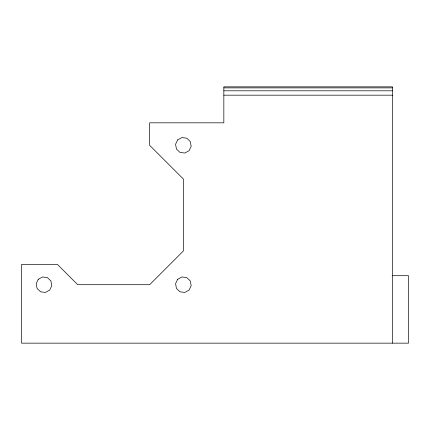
<?xml version="1.0" encoding="UTF-8"?>
<svg xmlns="http://www.w3.org/2000/svg" width="430" height="430" viewBox="0 0 430 430"><rect width="100%" height="100%" fill="white"/><g stroke="black" fill="none" stroke-linecap="round" stroke-linejoin="round"><path stroke-width="0.64" d="M223.842 87.876L392.461 87.876M223.842 90.8L392.461 90.8M223.842 95.181L392.461 95.181M392.117 275.7L408.5 275.7L408.5 343.151L21.5 343.151L21.5 264.461L57.469 264.461L77.706 284.698L149.651 284.698L183.374 250.97L183.374 179.03L149.651 145.302L149.651 122.824L223.842 122.824L223.842 86.849L392.461 86.849L392.461 343.151M38.259 279.296L36.179 283.687L37.077 288.465L40.614 291.809L45.435 292.427L49.703 290.099L51.788 285.703L50.891 280.924L47.354 277.587L42.527 276.963L38.259 279.296M177.649 139.9L175.569 144.297L176.467 149.076L180.003 152.413L184.825 153.037L189.093 150.704L191.178 146.313L190.28 141.534L186.744 138.191L181.917 137.573L177.649 139.9M177.649 279.296L175.569 283.687L176.467 288.465L180.003 291.809L184.825 292.427L189.093 290.099L191.178 285.703L190.28 280.924L186.744 277.587L181.917 276.963L177.649 279.296"/></g></svg>
